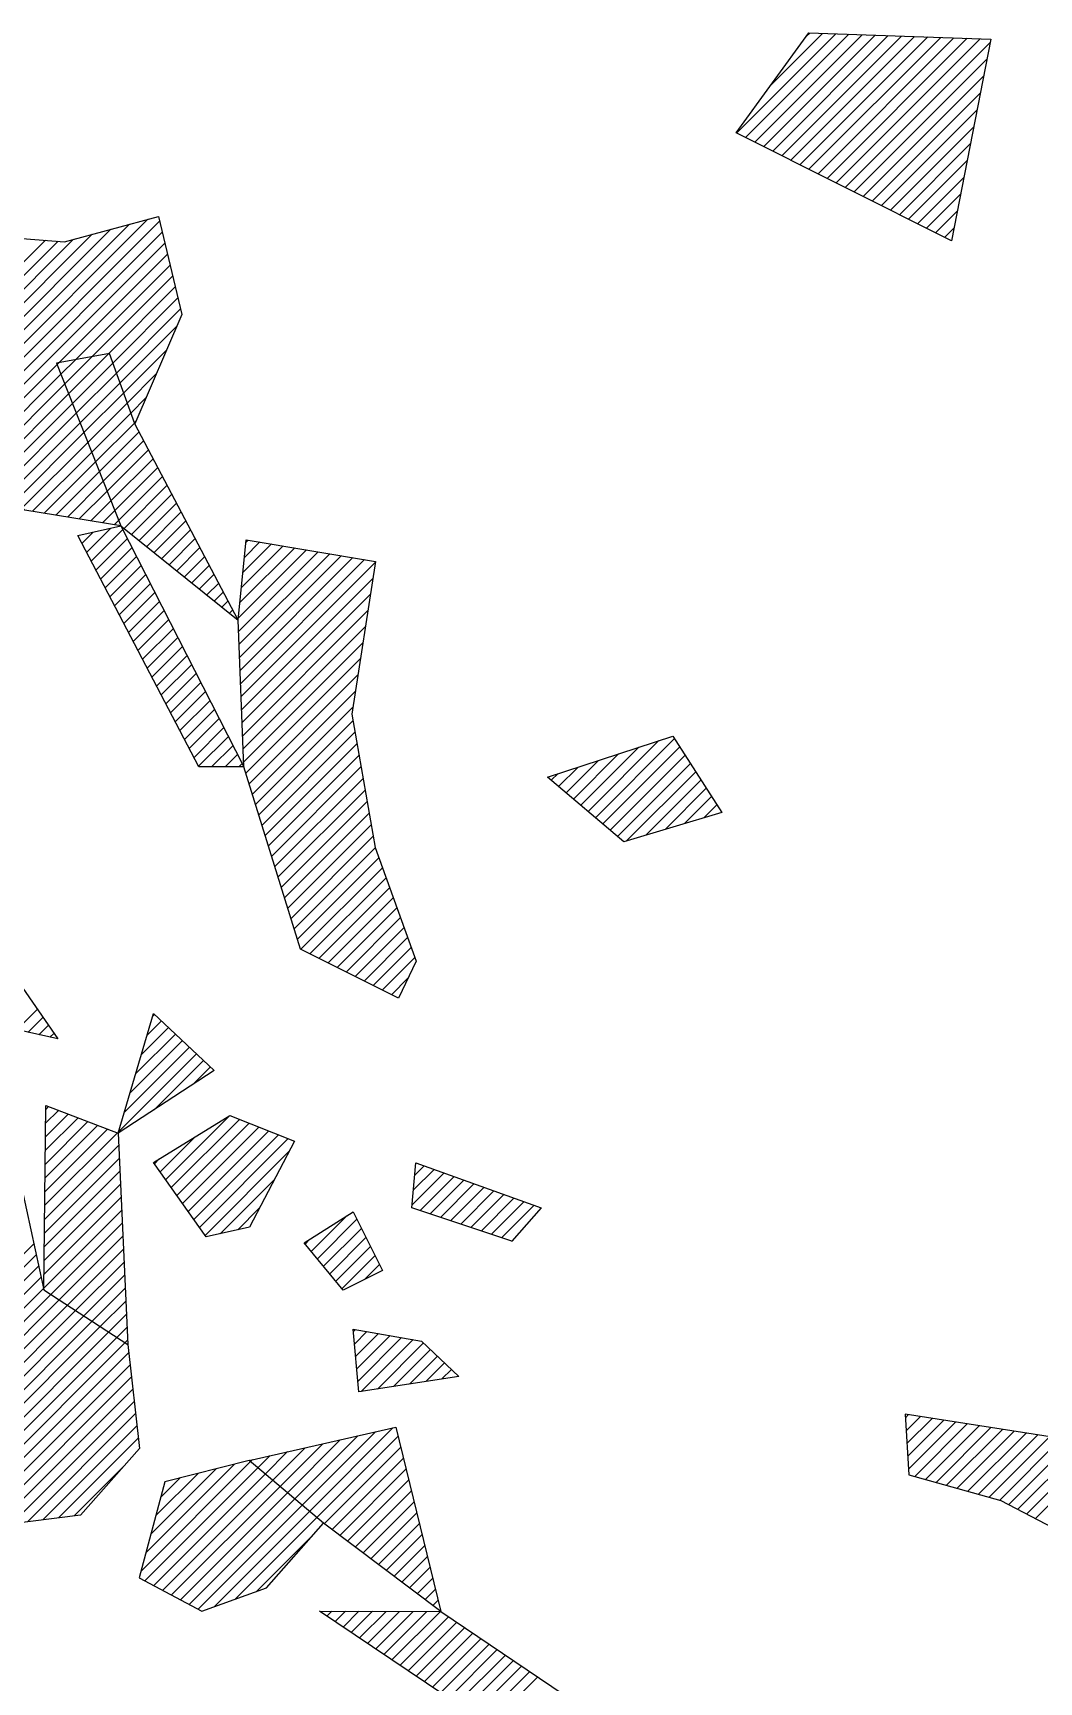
# Model space of a CAD drawing. Header units: metres. Extents: x -1.9 to -0.57, y -19.7 to -15.89.
# Drawn here: x -1.4822 to -1.2202, y -17.1241 to -16.6949 of the extents above; entities that cross this region are included whole.
import ezdxf

# ---------------------------------------------------------------- set-up
doc = ezdxf.new("R2010")
doc.units = ezdxf.units.M
doc.header["$LTSCALE"] = 25
doc.header["$MEASUREMENT"] = 0
doc.layers.get('0').update_dxf_attribs({"linetype": 'CONTINUOUS'})
doc.layers.add('KNOCHEN', color=2, linetype='CONTINUOUS')
doc.layers.add('KNOCHENSCHRAFF', color=2, linetype='CONTINUOUS')

# ---------------------------------------------------------------- blocks, each defined once
blk = doc.blocks.new('*X5')
at = {"color": 0}
for p, q in [((-125.504, -1705.535), (-125.419, -1705.449)), ((-125.483, -1705.867), (-125.113, -1705.497)), ((-125.462, -1706.199), (-124.808, -1705.545)), ((-125.441, -1706.532), (-124.502, -1705.593)), ((-125.42, -1706.864), (-124.196, -1705.641)), ((-125.259, -1707.057), (-123.891, -1705.689)), ((-124.982, -1707.134), (-123.585, -1705.737)), ((-124.706, -1707.211), (-123.28, -1705.785)), ((-124.429, -1707.287), (-122.974, -1705.833)), ((-124.152, -1707.364), (-122.669, -1705.881)), ((-123.875, -1707.441), (-122.363, -1705.929)), ((-123.599, -1707.518), (-122.058, -1705.977)), ((-123.322, -1707.595), (-121.752, -1706.025)), ((-123.045, -1707.672), (-121.447, -1706.073)), ((-122.808, -1707.788), (-121.141, -1706.121)), ((-122.576, -1707.91), (-120.835, -1706.169)), ((-122.344, -1708.031), (-120.53, -1706.217)), ((-122.112, -1708.152), (-120.224, -1706.265))]:
    blk.add_line(p, q, dxfattribs=at)
blk = doc.blocks.new('*X6')
at = {"color": 0}
for p, q in [((-148.639, -1695.435), (-148.105, -1694.902)), ((-145.09, -1695.068), (-145.054, -1695.032)), ((-148.35, -1695.5), (-147.961, -1695.111)), ((-148.061, -1695.564), (-147.816, -1695.32)), ((-145.387, -1696.073), (-144.689, -1695.374)), ((-145.239, -1695.57), (-144.871, -1695.203)), ((-147.772, -1695.629), (-147.672, -1695.529)), ((-145.834, -1697.58), (-144.141, -1695.887)), ((-145.685, -1697.077), (-144.324, -1695.716)), ((-145.536, -1696.575), (-144.506, -1695.545)), ((-145.983, -1698.082), (-143.959, -1696.058)), ((-145.06, -1697.513), (-143.777, -1696.229)), ((-144.046, -1696.852), (-143.594, -1696.401)), ((-147.889, -1698.221), (-147.296, -1697.628)), ((-147.885, -1697.863), (-147.552, -1697.53)), ((-147.881, -1697.506), (-147.809, -1697.433)), ((-147.906, -1699.652), (-146.271, -1698.017)), ((-147.902, -1699.294), (-146.527, -1697.92)), ((-147.898, -1698.937), (-146.784, -1697.822)), ((-147.894, -1698.579), (-147.04, -1697.725)), ((-144.761, -1699.335), (-143.098, -1697.672)), ((-144.614, -1699.542), (-142.838, -1697.765)), ((-144.467, -1699.749), (-142.584, -1697.866)), ((-144.321, -1699.956), (-142.331, -1697.966)), ((-147.915, -1700.368), (-145.981, -1698.433)), ((-147.911, -1700.01), (-146.015, -1698.114)), ((-144.907, -1699.128), (-144.013, -1698.234)), ((-144.174, -1700.163), (-142.077, -1698.066)), ((-144.027, -1700.369), (-141.824, -1698.166)), ((-143.881, -1700.576), (-141.571, -1698.266)), ((-147.919, -1700.725), (-145.965, -1698.772)), ((-145.054, -1698.921), (-144.929, -1698.796)), ((-143.734, -1700.783), (-141.545, -1698.594)), ((-147.923, -1701.083), (-145.95, -1699.11)), ((-143.342, -1700.744), (-141.935, -1699.337)), ((-138.344, -1699.989), (-137.514, -1699.16)), ((-138.309, -1699.601), (-137.774, -1699.066)), ((-138.275, -1699.213), (-138.034, -1698.972)), ((-138.139, -1700.138), (-137.254, -1699.253)), ((-147.927, -1701.441), (-145.935, -1699.448)), ((-137.874, -1700.227), (-136.995, -1699.347)), ((-137.609, -1700.315), (-136.735, -1699.441)), ((-137.345, -1700.404), (-136.475, -1699.534)), ((-137.08, -1700.493), (-136.215, -1699.628)), ((-136.815, -1700.581), (-135.955, -1699.722)), ((-147.936, -1702.156), (-145.904, -1700.125)), ((-147.932, -1701.799), (-145.919, -1699.787)), ((-142.885, -1700.641), (-142.324, -1700.08)), ((-136.55, -1700.67), (-135.695, -1699.816)), ((-136.285, -1700.759), (-135.435, -1699.909)), ((-136.02, -1700.847), (-135.176, -1700.003)), ((-147.747, -1702.321), (-145.889, -1700.463)), ((-140.972, -1701.203), (-140.037, -1700.268)), ((-140.811, -1701.396), (-139.781, -1700.366)), ((-140.651, -1701.589), (-139.663, -1700.602)), ((-152.513, -1705.319), (-148.193, -1701)), ((-147.533, -1702.461), (-145.874, -1700.801)), ((-141.132, -1701.01), (-141.015, -1700.892)), ((-140.49, -1701.782), (-139.546, -1700.838)), ((-135.755, -1700.936), (-135.718, -1700.899)), ((-152.32, -1705.48), (-148.131, -1701.291)), ((-147.319, -1702.601), (-145.858, -1701.14)), ((-147.105, -1702.74), (-145.843, -1701.478)), ((-140.33, -1701.975), (-139.428, -1701.074)), ((-140.169, -1702.168), (-139.311, -1701.309)), ((-152.127, -1705.64), (-148.068, -1701.582)), ((-151.934, -1705.801), (-148.006, -1701.873)), ((-146.891, -1702.88), (-145.828, -1701.816)), ((-139.573, -1701.925), (-139.193, -1701.545)), ((-151.741, -1705.962), (-147.943, -1702.164)), ((-151.548, -1706.122), (-147.747, -1702.321)), ((-146.677, -1703.019), (-145.812, -1702.154)), ((-151.355, -1706.283), (-147.533, -1702.461)), ((-151.162, -1706.444), (-147.319, -1702.601)), ((-150.97, -1706.605), (-147.105, -1702.74)), ((-146.463, -1703.159), (-145.797, -1702.493)), ((-150.777, -1706.765), (-146.891, -1702.88)), ((-150.584, -1706.926), (-146.677, -1703.019)), ((-150.391, -1707.087), (-146.463, -1703.159)), ((-146.25, -1703.299), (-145.782, -1702.831)), ((-146.036, -1703.438), (-145.767, -1703.169)), ((-150.201, -1707.25), (-146.25, -1703.299)), ((-150.011, -1707.413), (-146.036, -1703.438)), ((-149.82, -1707.577), (-145.822, -1703.578)), ((-145.822, -1703.578), (-145.751, -1703.508)), ((-139.877, -1703.29), (-139.823, -1703.237)), ((-139.847, -1703.614), (-139.522, -1703.289)), ((-139.817, -1703.938), (-139.22, -1703.341)), ((-139.787, -1704.261), (-138.919, -1703.393)), ((-139.757, -1704.585), (-138.617, -1703.445)), ((-139.667, -1704.847), (-138.316, -1703.497)), ((-139.248, -1704.782), (-138.048, -1703.583)), ((-149.63, -1707.74), (-145.723, -1703.833)), ((-138.829, -1704.717), (-137.867, -1703.755)), ((-138.41, -1704.652), (-137.686, -1703.927)), ((-149.44, -1707.903), (-145.687, -1704.151)), ((-149.25, -1708.067), (-145.652, -1704.469)), ((-137.992, -1704.587), (-137.504, -1704.099)), ((-137.573, -1704.521), (-137.323, -1704.272)), ((-137.154, -1704.456), (-137.142, -1704.444)), ((-149.06, -1708.23), (-145.616, -1704.786)), ((-148.764, -1708.288), (-145.58, -1705.104)), ((-148.359, -1708.237), (-145.545, -1705.422)), ((-147.954, -1708.185), (-145.509, -1705.74)), ((-147.549, -1708.134), (-145.473, -1706.058)), ((-141.784, -1707.318), (-140.672, -1706.206)), ((-141.592, -1707.48), (-140.215, -1706.103)), ((-141.4, -1707.642), (-139.759, -1706)), ((-141.209, -1707.804), (-139.302, -1705.898)), ((-141.017, -1707.965), (-138.846, -1705.795)), ((-140.825, -1708.127), (-138.708, -1706.01)), ((-142.551, -1706.671), (-142.498, -1706.618)), ((-142.359, -1706.833), (-142.041, -1706.515)), ((-142.167, -1706.994), (-141.585, -1706.412)), ((-141.975, -1707.156), (-141.128, -1706.309)), ((-140.632, -1708.288), (-138.639, -1706.294)), ((-140.43, -1708.44), (-138.569, -1706.579)), ((-147.144, -1708.083), (-145.839, -1706.777)), ((-145.401, -1709.521), (-142.551, -1706.671)), ((-145.299, -1709.773), (-142.359, -1706.833)), ((-145.272, -1709.039), (-142.969, -1706.735)), ((-145.144, -1708.557), (-143.443, -1706.856)), ((-145.068, -1709.896), (-142.167, -1706.994)), ((-145.015, -1708.075), (-143.917, -1706.977)), ((-140.229, -1708.591), (-138.5, -1706.863)), ((-144.887, -1707.593), (-144.392, -1707.098)), ((-144.838, -1710.018), (-141.975, -1707.156)), ((-144.607, -1710.141), (-141.784, -1707.318)), ((-144.376, -1710.264), (-141.592, -1707.48)), ((-140.027, -1708.743), (-138.431, -1707.147)), ((-139.825, -1708.895), (-138.362, -1707.432)), ((-144.146, -1710.387), (-141.4, -1707.642)), ((-143.915, -1710.51), (-141.209, -1707.804)), ((-139.623, -1709.047), (-138.292, -1707.716)), ((-143.498, -1710.447), (-141.017, -1707.965)), ((-142.944, -1710.246), (-140.825, -1708.127)), ((-139.421, -1709.198), (-138.223, -1708)), ((-139.219, -1709.35), (-138.154, -1708.285)), ((-142.389, -1710.045), (-140.93, -1708.585)), ((-139.018, -1709.502), (-138.085, -1708.569)), ((-138.816, -1709.654), (-138.015, -1708.853)), ((-138.614, -1709.805), (-137.946, -1709.138)), ((-138.412, -1709.957), (-137.877, -1709.422)), ((-138.21, -1710.109), (-137.808, -1709.706)), ((-138.008, -1710.26), (-137.739, -1709.99)), ((-137.807, -1710.412), (-137.669, -1710.275)), ((-140.565, -1710.695), (-140.435, -1710.566)), ((-140.353, -1710.838), (-140.082, -1710.566)), ((-140.142, -1710.98), (-139.729, -1710.567)), ((-139.93, -1711.122), (-139.376, -1710.567)), ((-139.719, -1711.264), (-139.023, -1710.568)), ((-139.507, -1711.406), (-138.67, -1710.568)), ((-139.296, -1711.548), (-138.317, -1710.568)), ((-139.084, -1711.69), (-137.963, -1710.569)), ((-138.873, -1711.832), (-137.61, -1710.569)), ((-138.661, -1711.974), (-137.394, -1710.707)), ((-138.45, -1712.116), (-137.183, -1710.849)), ((-137.605, -1710.564), (-137.6, -1710.559)), ((-138.238, -1712.258), (-136.972, -1710.992)), ((-138.027, -1712.4), (-136.761, -1711.134)), ((-137.815, -1712.542), (-136.55, -1711.277)), ((-137.604, -1712.684), (-136.339, -1711.42)), ((-137.392, -1712.826), (-136.128, -1711.562)), ((-137.181, -1712.968), (-135.917, -1711.705)), ((-136.969, -1713.11), (-135.706, -1711.847)), ((-136.758, -1713.252), (-135.495, -1711.99)), ((-136.546, -1713.394), (-135.284, -1712.132)), ((-136.335, -1713.536), (-135.073, -1712.275))]:
    blk.add_line(p, q, dxfattribs=at)
blk = doc.blocks.new('*X10')
at = {"color": 0}
for p, q in [((-147.288, -1678.882), (-146.243, -1677.836)), ((-147.589, -1678.122), (-147.543, -1678.076)), ((-147.489, -1678.375), (-147.11, -1677.996)), ((-147.389, -1678.628), (-146.676, -1677.916)), ((-147.188, -1679.135), (-146.137, -1678.084)), ((-147.088, -1679.388), (-146.043, -1678.344)), ((-146.987, -1679.641), (-145.95, -1678.604)), ((-146.887, -1679.894), (-145.856, -1678.864)), ((-146.787, -1680.148), (-145.762, -1679.124)), ((-146.686, -1680.401), (-145.669, -1679.384)), ((-146.586, -1680.654), (-145.575, -1679.644)), ((-146.486, -1680.907), (-145.456, -1679.878)), ((-146.385, -1681.161), (-145.334, -1680.109)), ((-146.285, -1681.414), (-145.211, -1680.34)), ((-146.185, -1681.667), (-145.089, -1680.572)), ((-146.084, -1681.92), (-144.967, -1680.803)), ((-145.984, -1682.173), (-144.845, -1681.034)), ((-145.843, -1682.386), (-144.722, -1681.265)), ((-145.647, -1682.543), (-144.6, -1681.497)), ((-145.451, -1682.701), (-144.478, -1681.728)), ((-145.254, -1682.858), (-144.356, -1681.959)), ((-146.941, -1682.777), (-146.647, -1682.483)), ((-146.819, -1683.009), (-146.19, -1682.379)), ((-146.698, -1683.241), (-145.875, -1682.418)), ((-145.058, -1683.015), (-144.233, -1682.191)), ((-144.862, -1683.173), (-144.111, -1682.422)), ((-146.576, -1683.473), (-145.756, -1682.652)), ((-146.455, -1683.705), (-145.636, -1682.886)), ((-144.666, -1683.33), (-143.989, -1682.653)), ((-144.47, -1683.487), (-143.867, -1682.885)), ((-142.864, -1684.711), (-141.097, -1682.943)), ((-142.859, -1685.059), (-140.794, -1682.994)), ((-142.826, -1684.318), (-141.4, -1682.892)), ((-142.787, -1683.926), (-141.702, -1682.841)), ((-142.748, -1683.534), (-142.005, -1682.791)), ((-142.709, -1683.142), (-142.308, -1682.74)), ((-142.671, -1682.749), (-142.61, -1682.689)), ((-146.333, -1683.937), (-145.517, -1683.121)), ((-146.212, -1684.169), (-145.397, -1683.355)), ((-144.273, -1683.645), (-143.744, -1683.116)), ((-144.077, -1683.802), (-143.622, -1683.347)), ((-142.846, -1685.399), (-140.491, -1683.045)), ((-142.832, -1685.739), (-140.189, -1683.096)), ((-142.819, -1686.08), (-139.886, -1683.146)), ((-142.806, -1686.42), (-139.583, -1683.197)), ((-142.793, -1686.76), (-139.304, -1683.272)), ((-146.09, -1684.401), (-145.278, -1683.589)), ((-145.968, -1684.633), (-145.158, -1683.823)), ((-143.881, -1683.959), (-143.5, -1683.578)), ((-143.685, -1684.117), (-143.378, -1683.81)), ((-142.78, -1687.101), (-139.369, -1683.69)), ((-145.847, -1684.865), (-145.039, -1684.057)), ((-145.725, -1685.097), (-144.919, -1684.291)), ((-143.488, -1684.274), (-143.255, -1684.041)), ((-143.292, -1684.431), (-143.133, -1684.272)), ((-142.766, -1687.441), (-139.434, -1684.109)), ((-145.604, -1685.329), (-144.8, -1684.525)), ((-143.096, -1684.589), (-143.011, -1684.504)), ((-142.9, -1684.746), (-142.889, -1684.735)), ((-142.753, -1687.781), (-139.499, -1684.527)), ((-145.482, -1685.561), (-144.68, -1684.759)), ((-145.361, -1685.793), (-144.561, -1684.993)), ((-142.74, -1688.122), (-139.564, -1684.946)), ((-145.239, -1686.025), (-144.441, -1685.227)), ((-145.118, -1686.257), (-144.321, -1685.461)), ((-142.727, -1688.462), (-139.629, -1685.364)), ((-144.996, -1686.489), (-144.202, -1685.695)), ((-144.874, -1686.721), (-144.082, -1685.929)), ((-142.67, -1688.759), (-139.694, -1685.782)), ((-144.753, -1686.953), (-143.963, -1686.163)), ((-144.631, -1687.185), (-143.843, -1686.397)), ((-142.586, -1689.029), (-139.758, -1686.201)), ((-144.51, -1687.417), (-143.724, -1686.631)), ((-144.388, -1687.649), (-143.604, -1686.865)), ((-142.502, -1689.299), (-139.823, -1686.619)), ((-144.267, -1687.881), (-143.485, -1687.099)), ((-142.419, -1689.568), (-139.888, -1687.038)), ((-144.145, -1688.113), (-143.365, -1687.333)), ((-144.023, -1688.345), (-143.246, -1687.567)), ((-142.335, -1689.838), (-139.887, -1687.39)), ((-142.251, -1690.108), (-139.834, -1687.691)), ((-143.902, -1688.577), (-143.126, -1687.801)), ((-143.564, -1688.592), (-143.007, -1688.035)), ((-142.167, -1690.378), (-139.781, -1687.991)), ((-133.956, -1689.591), (-132.446, -1688.081)), ((-133.764, -1689.753), (-131.92, -1687.909)), ((-133.573, -1689.915), (-131.515, -1687.857)), ((-133.382, -1690.077), (-131.377, -1688.072)), ((-143.211, -1688.593), (-142.887, -1688.269)), ((-142.858, -1688.593), (-142.768, -1688.503)), ((-142.083, -1690.647), (-139.728, -1688.292)), ((-142, -1690.917), (-139.676, -1688.593)), ((-134.53, -1689.104), (-134.021, -1688.596)), ((-134.338, -1689.266), (-133.496, -1688.424)), ((-134.147, -1689.428), (-132.971, -1688.252)), ((-133.19, -1690.239), (-131.239, -1688.288)), ((-132.999, -1690.402), (-131.101, -1688.504)), ((-141.916, -1691.187), (-139.623, -1688.894)), ((-134.721, -1688.942), (-134.547, -1688.767)), ((-132.764, -1690.52), (-130.963, -1688.719)), ((-132.26, -1690.37), (-130.825, -1688.935)), ((-141.832, -1691.457), (-139.57, -1689.195)), ((-131.756, -1690.219), (-130.687, -1689.15)), ((-131.251, -1690.068), (-130.549, -1689.366)), ((-141.748, -1691.726), (-139.517, -1689.495)), ((-141.665, -1691.996), (-139.465, -1689.796)), ((-130.747, -1689.918), (-130.411, -1689.582)), ((-141.581, -1692.266), (-139.412, -1690.097)), ((-141.497, -1692.536), (-139.359, -1690.398)), ((-141.413, -1692.805), (-139.305, -1690.697)), ((-141.329, -1693.075), (-139.211, -1690.957)), ((-141.24, -1693.34), (-139.117, -1691.217)), ((-141.005, -1693.458), (-139.024, -1691.477)), ((-140.769, -1693.576), (-138.93, -1691.736)), ((-140.534, -1693.694), (-138.836, -1691.996)), ((-140.298, -1693.812), (-138.742, -1692.256)), ((-140.063, -1693.93), (-138.649, -1692.516)), ((-139.827, -1694.048), (-138.555, -1692.776)), ((-139.592, -1694.166), (-138.461, -1693.035)), ((-139.356, -1694.284), (-138.367, -1693.295)), ((-139.121, -1694.402), (-138.274, -1693.555)), ((-138.885, -1694.52), (-138.451, -1694.086))]:
    blk.add_line(p, q, dxfattribs=at)
blk = doc.blocks.new('*X14')
at = {"color": 0}
for p, q in [((-129.897, -1672.097), (-127.317, -1669.517)), ((-129.662, -1672.215), (-126.975, -1669.529)), ((-129.426, -1672.333), (-126.633, -1669.54)), ((-129.191, -1672.451), (-126.291, -1669.552)), ((-129.01, -1670.856), (-127.66, -1669.506)), ((-128.955, -1672.569), (-125.949, -1669.563)), ((-128.72, -1672.687), (-125.607, -1669.574)), ((-128.484, -1672.806), (-125.265, -1669.586)), ((-128.249, -1672.924), (-124.923, -1669.597)), ((-128.067, -1669.56), (-128.002, -1669.495)), ((-128.013, -1673.042), (-124.58, -1669.609)), ((-127.778, -1673.16), (-124.238, -1669.62)), ((-127.542, -1673.278), (-123.896, -1669.632)), ((-127.307, -1673.396), (-123.554, -1669.643)), ((-127.071, -1673.514), (-123.295, -1669.738)), ((-126.836, -1673.632), (-123.381, -1670.177)), ((-126.6, -1673.75), (-123.467, -1670.617)), ((-126.365, -1673.868), (-123.553, -1671.056)), ((-126.129, -1673.986), (-123.639, -1671.496)), ((-125.894, -1674.104), (-123.725, -1671.935)), ((-125.659, -1674.222), (-123.81, -1672.374)), ((-125.423, -1674.34), (-123.896, -1672.814)), ((-125.188, -1674.459), (-123.982, -1673.253)), ((-124.952, -1674.577), (-124.068, -1673.692)), ((-150.588, -1679.706), (-145.222, -1674.34)), ((-150.413, -1679.885), (-144.919, -1674.391)), ((-124.717, -1674.695), (-124.154, -1674.132)), ((-151.289, -1678.993), (-147.158, -1674.862)), ((-151.114, -1679.172), (-146.674, -1674.732)), ((-150.939, -1679.35), (-146.19, -1674.601)), ((-150.763, -1679.528), (-145.706, -1674.471)), ((-150.238, -1680.063), (-144.851, -1674.676)), ((-124.481, -1674.813), (-124.24, -1674.571)), ((-151.64, -1678.637), (-147.891, -1674.888)), ((-151.464, -1678.815), (-147.563, -1674.914)), ((-150.062, -1680.241), (-144.782, -1674.961)), ((-147.543, -1678.076), (-144.714, -1675.247)), ((-147.11, -1677.996), (-144.646, -1675.532)), ((-146.676, -1677.916), (-144.578, -1675.818)), ((-146.243, -1677.836), (-144.51, -1676.103)), ((-146.137, -1678.084), (-144.442, -1676.388)), ((-146.043, -1678.344), (-144.373, -1676.674)), ((-145.95, -1678.604), (-144.473, -1677.127)), ((-145.856, -1678.864), (-144.74, -1677.747)), ((-149.887, -1680.42), (-147.589, -1678.122)), ((-149.712, -1680.598), (-147.489, -1678.375)), ((-149.537, -1680.776), (-147.389, -1678.628)), ((-145.762, -1679.124), (-145.006, -1678.368)), ((-149.361, -1680.955), (-147.288, -1678.882)), ((-149.186, -1681.133), (-147.188, -1679.135)), ((-145.669, -1679.384), (-145.273, -1678.988)), ((-149.011, -1681.311), (-147.088, -1679.388)), ((-148.836, -1681.49), (-146.987, -1679.641)), ((-148.66, -1681.668), (-146.887, -1679.894)), ((-145.575, -1679.644), (-145.54, -1679.608)), ((-148.485, -1681.846), (-146.787, -1680.148)), ((-148.227, -1681.941), (-146.686, -1680.401)), ((-147.923, -1681.991), (-146.586, -1680.654)), ((-147.619, -1682.041), (-146.486, -1680.907)), ((-147.316, -1682.091), (-146.385, -1681.161)), ((-147.012, -1682.141), (-146.285, -1681.414)), ((-146.709, -1682.191), (-146.185, -1681.667)), ((-146.405, -1682.241), (-146.084, -1681.92)), ((-146.101, -1682.291), (-145.984, -1682.173))]:
    blk.add_line(p, q, dxfattribs=at)

msp = doc.modelspace()

# ---------------------------------------------------------------- linework, layer by layer
at = {"layer": 'KNOCHEN'}
for points in [[(-1.29908, -16.72092), (-1.28019, -16.69494), (-1.23279, -16.69652), (-1.24304, -16.74901), (-1.29908, -16.72092)], [(-1.45926, -16.8232), (-1.48423, -16.81909), (-1.51784, -16.7849), (-1.52034, -16.74565), (-1.47396, -16.74927), (-1.44948, -16.74267), (-1.4434, -16.76816), (-1.45566, -16.79669)], [(-1.4287, -16.8477), (-1.45566, -16.79669), (-1.46227, -16.77833), (-1.47603, -16.78087), (-1.45926, -16.8232), (-1.4287, -16.8477)], [(-1.42722, -16.88593), (-1.43894, -16.88592), (-1.47048, -16.82573), (-1.45926, -16.8232), (-1.42722, -16.88593)], [(-1.38701, -16.94613), (-1.41249, -16.93336), (-1.42722, -16.88593), (-1.4287, -16.8477), (-1.42664, -16.8268), (-1.393, -16.83245), (-1.39916, -16.8722), (-1.39309, -16.90687), (-1.38241, -16.93645), (-1.38701, -16.94613), (-1.41249, -16.93336)], [(-1.50578, -16.94497), (-1.54446, -16.88325), (-1.52967, -16.87868), (-1.47572, -16.95673), (-1.49865, -16.95161), (-1.50578, -16.94497)], [(-1.34821, -16.88857), (-1.31557, -16.8779), (-1.30285, -16.8978), (-1.32834, -16.90541), (-1.34821, -16.88857)], [(-1.45995, -16.98122), (-1.45074, -16.95013), (-1.43495, -16.96493), (-1.45995, -16.98122)], [(-1.47936, -17.02198), (-1.4788, -16.97406), (-1.45995, -16.98122), (-1.45746, -17.03627)], [(-1.45078, -16.98888), (-1.43089, -16.97666), (-1.41407, -16.98331), (-1.42582, -17.00573), (-1.43704, -17.00826), (-1.45078, -16.98888)], [(-1.5431, -17.03822), (-1.55635, -17.03616), (-1.55888, -17.02189), (-1.57518, -17.01015), (-1.56088, -16.98569), (-1.52216, -17.00052), (-1.49716, -16.98729), (-1.48494, -16.99597), (-1.47936, -17.02198), (-1.45746, -17.03627), (-1.45443, -17.0633), (-1.46974, -17.08061), (-1.48963, -17.08314), (-1.50389, -17.07089), (-1.5431, -17.03822)], [(-1.3835, -17.00068), (-1.38247, -16.98895), (-1.34986, -17.00071), (-1.35752, -17.00937), (-1.3835, -17.00068)], [(-1.41155, -17.00982), (-1.3988, -17.00168), (-1.39117, -17.01698), (-1.40137, -17.02206), (-1.41155, -17.00982)], [(-1.39883, -17.03226), (-1.381, -17.03534), (-1.37132, -17.04453), (-1.39732, -17.04858), (-1.39883, -17.03226)], [(-1.42589, -17.06639), (-1.38765, -17.05776), (-1.37598, -17.10569), (-1.40654, -17.08272), (-1.42589, -17.06639)], [(-1.15474, -17.09931), (-1.19955, -17.06307), (-1.25511, -17.05434), (-1.25411, -17.07015), (-1.23015, -17.0768), (-1.16953, -17.10847), (-1.15474, -17.09931)], [(-1.42589, -17.06639), (-1.44781, -17.07197), (-1.45447, -17.09694), (-1.43817, -17.10562), (-1.42134, -17.09952), (-1.40654, -17.08272)], [(-1.40758, -17.10566), (-1.37598, -17.10569), (-1.23845, -17.19862), (-1.25477, -17.21135), (-1.35664, -17.13987), (-1.40758, -17.10566)]]:
    msp.add_lwpolyline(points, dxfattribs=at)

# ---------------------------------------------------------------- block references
at = {"layer": 'KNOCHENSCHRAFF', "xscale": 0.01, "yscale": 0.01, "zscale": 0.01}
for name in ['*X14', '*X10', '*X5', '*X6']:
    msp.add_blockref(name, (0, 0), dxfattribs=at)

doc.saveas('drawing.dxf')
